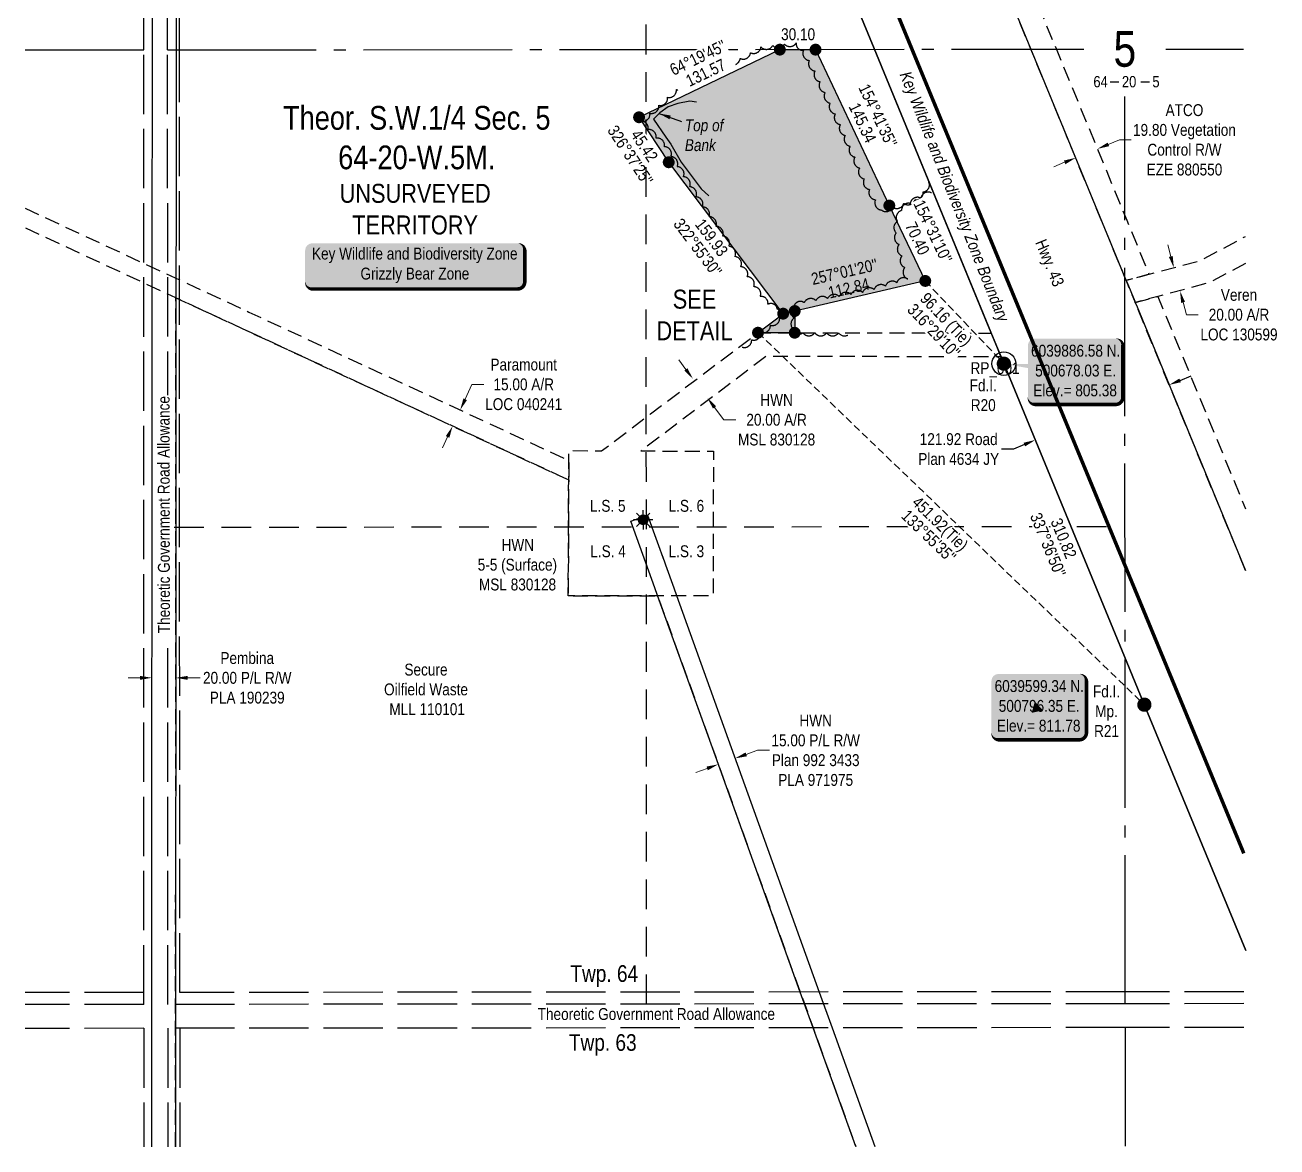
# Model space of a CAD drawing. Extents: x 499854 to 504284, y 6039227 to 6041357.
# Drawn here: x 499854 to 500908, y 6039227 to 6040172 of the extents above; entities that cross this region are included whole.
import ezdxf
from ezdxf.enums import TextEntityAlignment as Align

# ---------------------------------------------------------------- set-up
doc = ezdxf.new("R2010")
doc.units = 0
doc.header["$LTSCALE"] = 5
for name, pattern in [('0', [1, 1, 0]), ('DASHDOT2', [12.7, 6.35, -3.175, 0, -3.175]), ('foc-ACCESSROAD', [3.75, 2.5, -1.25]), ('foc-FLOWLINE', [3.75, 2.5, -1.25]), ('foc-LSD', [8, 5, -3]), ('foc-QUARTERLINE', [33, 25, -3, 2, -3]), ('foc-TIELINE', [1.875, 1.25, -0.625]), ('foc-UNSURVEYED', [12.5, 10, -2.5])]:
    doc.linetypes.add(name, pattern=pattern)
for name, color, linetype in [('10', 1, 'Continuous'), ('35', 37, 'Continuous'), ('9', 3, 'Continuous'), ('AS-TELUS', 224, 'foc-TEL'), ('AS-WILDLIFE', 131, 'DASHDOT2'), ('AS-WILDLIFE-BLOCK', 131, 'Continuous'), ('C-SYMBOL', 7, 'Continuous'), ('D-TXT', 6, 'Continuous'), ('DETAIL-T', 7, 'Continuous'), ('F-AR', 190, 'foc-ACCESSROAD'), ('F-EZE', 190, 'foc-FLOWLINE'), ('F-RW', 190, 'Continuous'), ('F-WS', 190, 'foc-ACCESSROAD'), ('F-WS-S', 190, 'Continuous'), ('L-BD', 7, 'Continuous'), ('L-BD1', 253, 'Continuous'), ('L-MON', 1, 'Continuous'), ('L-MON-T', 1, 'Continuous'), ('L-ROAD-T', 7, 'Continuous'), ('L-SECLBL', 7, 'Continuous'), ('L-SECQ', 8, 'foc-QUARTERLINE'), ('L-SECTION-LSD', 7, 'foc-LSD'), ('L-TIE', 7, 'foc-TIELINE'), ('L-TITLEDB', 4, 'Continuous'), ('L-TITLEDB-T', 4, 'Continuous'), ('L-UNS-T', 3, 'Continuous'), ('L-USEC', 7, 'foc-UNSURVEYED'), ('P-PROPOSED', 10, 'Continuous'), ('P-PROPOSED-H', 21, 'Continuous'), ('T-BUSH', 110, '0'), ('T-SLOPE', 48, 'Continuous')]:
    doc.layers.add(name, color=color, linetype=linetype)
for name, color, linetype, lineweight in [('F-AR-T', 190, 'Continuous', 9), ('F-EZE-T', 190, 'Continuous', 9), ('F-RW-T', 190, 'Continuous', 9), ('F-VCE-T', 190, 'Continuous', 9), ('F-WS-T', 190, 'Continuous', 9), ('T-TEXT', 48, 'Continuous', 18)]:
    doc.layers.add(name, color=color, linetype=linetype, lineweight=lineweight)
doc.styles.add('100L', font='ARIALN.TTF', dxfattribs={"height": 11})
doc.styles.add('175L', font='ARIALN.TTF', dxfattribs={"height": 20})
doc.styles.add('240', font='ARIALN.TTF', dxfattribs={"height": 30})
doc.styles.add('80', font='ARIALN.TTF', dxfattribs={"height": 10})
doc.styles.add('80CG', font='ARIALN.TTF', dxfattribs={"height": 10})
doc.styles.add('80L', font='ARIALN.TTF', dxfattribs={"height": 10})
doc.styles.add('foc-LtypeFont', font='ARIALN.TTF', dxfattribs={"height": 7.35})
doc.styles.add('SIMPLEX', font='ARIALN.TTF')
doc.linetypes.add('foc-TEL', pattern='A,2,-1,["T",foc-LtypeFont,S=0.2,R=0,X=-0.425,Y=-0.75],-1.24,8', length=12.24)
doc.dimstyles.new('Compass 5 000', dxfattribs={"dimscale": 5, "dimtxt": 9, "dimasz": 2, "dimexe": 0.2, "dimexo": 0.0625, "dimgap": 0.5, "dimtad": 0, "dimtih": 1, "dimtoh": 1, "dimzin": 0, "dimdsep": 46, "dimtxsty": '80CG', "dimcen": 0.1, "dimse1": 1, "dimse2": 1, "dimclrd": 256, "dimclrt": 256, "dimaunit": 1, "dimadec": 4, "dimazin": 0, "dimtfac": 0.06, "dimtofl": 0, "dimtmove": 0, "dimatfit": 1, "dimfxl": 0.2, "dimtolj": 1, "dimtzin": 0, "dimlwd": -1, "dimarcsym": 0})

# ---------------------------------------------------------------- blocks, each defined once
blk = doc.blocks.new('L-SECLBL')
at = {"layer": '9', "color": 7}
for p, q in [((-5.1, -27.8), (-12.3, -27.8)), ((20.7, -27.8), (13.5, -27.8))]:
    blk.add_line(p, q, dxfattribs=at)
at = {"layer": '10', "color": 2, "style": 'SIMPLEX'}
blk.add_attdef('SEC', text='', height=30, dxfattribs=at).set_placement((0, 0), align=Align.MIDDLE)
at = {"layer": '10', "color": 5, "style": '80L'}
blk.add_attdef('TWP', text='', height=9.5, dxfattribs=at).set_placement((-14.4, -27.4), align=Align.MIDDLE_RIGHT)
blk.add_attdef('RGE', text='', height=9.5, dxfattribs=at).set_placement((3.6, -27.4), align=Align.MIDDLE_CENTER)
blk.add_attdef('MER', text='', height=9.5, dxfattribs=at).set_placement((23.2, -27.4), align=Align.MIDDLE_LEFT)
blk = doc.blocks.new('GAS')
h = blk.add_hatch(color=255)
h.dxf.hatch_style = 1
edge = h.paths.add_edge_path()
edge.add_arc((0, 0), 0.9, 0, 360)
for p, q in [((-0.81, 0), (-1.62, 0)), ((-0.57, 0.57), (-1.14, 1.14)), ((0, 0.81), (0, 1.62)), ((0.57, 0.57), (1.14, 1.14)), ((1.62, 0), (0.81, 0)), ((-0.57, -0.57), (-1.14, -1.14)), ((0, -0.81), (0, -1.62)), ((1.14, -1.14), (0.57, -0.57))]:
    blk.add_line(p, q)
blk.add_circle((0, 0), 0.8)
blk = doc.blocks.new('*U371')
h = blk.add_hatch(color=255)
edge = h.paths.add_edge_path()
edge.add_line((-86.5, -20), (86.5, -20))
edge.add_arc((86.5, -14), 6, 270, 360)
edge.add_line((92.5, -14), (92.5, 12.5))
edge.add_arc((86.5, 12.5), 6, 0, 90)
edge.add_line((86.5, 18.5), (-86.5, 18.5))
edge.add_arc((-86.5, 12.5), 6, 90, 180)
edge.add_line((-92.5, 12.5), (-92.5, -14))
edge.add_arc((-86.5, -14), 6, 180, 270)
at = {"color": 131, "flags": 128}
blk.add_lwpolyline([(-86.5, -20, 3, 3, 0), (86.5, -20, 3, 3, 0.414214), (92.5, -14, 3, 3, 0), (92.5, 12.5, 3, 0, 0.414214), (86.5, 18.5, 0, 0, 0), (-86.5, 18.5, 0, 0, 0.414214), (-92.5, 12.5, 0, 0, 0), (-92.5, -14, 0, 3, 0.414214)], format="xyseb", close=True, dxfattribs=at)
at = {"color": 131, "style": '80'}
blk.add_attdef('ENTER_TEXT_001', (-36, -5), '', height=10, dxfattribs=at)
blk = doc.blocks.new('*D387')
at = {"layer": 'F-EZE-T', "transparency": 16777216}
for p, q in [((499950.8, 6039622), (499940.8, 6039622)), ((499990.8, 6039621.9), (500001.5, 6039621.9))]:
    blk.add_line(p, q, dxfattribs=at)
for points in [[(499950.8, 6039623.6), (499950.8, 6039620.3), (499960.8, 6039622)], [(499990.8, 6039623.6), (499990.8, 6039620.3), (499980.8, 6039621.9)]]:
    blk.add_solid(points, dxfattribs=at)
at = {"layer": 'F-EZE-T', "transparency": 16777216, "insert": (500041, 6039621.9), "char_height": 10, "attachment_point": 5, "style": '80CG'}
blk.add_mtext('\\A1;Pembina\\P20.00 P/L R/W\\PPLA 190239', dxfattribs=at)
blk = doc.blocks.new('*D389')
at = {"layer": 'F-VCE-T', "transparency": 16777216}
for p, q in [((500766, 6040071.3), (500775.3, 6040075.1)), ((500775.3, 6040075.1), (500785.3, 6040075.1)), ((500729.2, 6040056.2), (500720, 6040052.3))]:
    blk.add_line(p, q, dxfattribs=at)
for points in [[(500765.4, 6040072.8), (500766.7, 6040069.8), (500756.8, 6040067.5)], [(500728.6, 6040057.7), (500729.9, 6040054.6), (500738.5, 6040060)]]:
    blk.add_solid(points, dxfattribs=at)
at = {"layer": 'F-VCE-T', "transparency": 16777216, "insert": (500830.1, 6040075.1), "char_height": 10, "attachment_point": 5, "style": '80CG'}
blk.add_mtext('\\A1;ATCO\\P19.80 Vegetation \\PControl R/W\\PEZE 880550', dxfattribs=at)
blk = doc.blocks.new('*D374')
at = {"layer": 'L-TITLEDB-T', "transparency": 16777216}
for p, q in [((500826.4, 6039872.5), (500835.7, 6039876.3)), ((500695.3, 6039818.5), (500686.1, 6039814.6)), ((500686.1, 6039814.6), (500676.1, 6039814.6))]:
    blk.add_line(p, q, dxfattribs=at)
for points in [[(500825.8, 6039874.1), (500827.1, 6039871), (500817.2, 6039868.7)], [(500694.7, 6039820), (500695.9, 6039816.9), (500704.5, 6039822.3)]]:
    blk.add_solid(points, dxfattribs=at)
at = {"layer": 'L-TITLEDB-T', "transparency": 16777216, "insert": (500640, 6039814.6), "char_height": 10, "attachment_point": 5, "style": '80CG'}
blk.add_mtext('\\A1;121.92 Road\\PPlan 4634 JY', dxfattribs=at)
blk = doc.blocks.new('*D373')
at = {"layer": 'F-AR-T', "transparency": 16777216}
for p, q in [((500410.3, 6039881.7), (500404.3, 6039889.7)), ((500434.4, 6039849.8), (500442.4, 6039839.3)), ((500442.4, 6039839.3), (500452.4, 6039839.3))]:
    blk.add_line(p, q, dxfattribs=at)
for points in [[(500411.6, 6039882.7), (500409, 6039880.7), (500416.4, 6039873.7)], [(500435.8, 6039850.8), (500433.1, 6039848.8), (500428.4, 6039857.8)]]:
    blk.add_solid(points, dxfattribs=at)
at = {"layer": 'F-AR-T', "transparency": 16777216, "insert": (500486.7, 6039839.3), "char_height": 10, "attachment_point": 5, "style": '80CG'}
blk.add_mtext('\\A1;HWN\\P20.00 A/R\\PMSL 830128', dxfattribs=at)
blk = doc.blocks.new('*D383')
at = {"layer": 'F-RW-T', "transparency": 16777216}
for p, q in [((500224.5, 6039856.6), (500230.2, 6039869.1)), ((500230.2, 6039869.1), (500240.2, 6039869.1)), ((500209.7, 6039824.9), (500205.5, 6039815.8))]:
    blk.add_line(p, q, dxfattribs=at)
for points in [[(500223, 6039857.3), (500226, 6039855.9), (500220.3, 6039847.6)], [(500208.2, 6039825.6), (500211.2, 6039824.2), (500213.9, 6039834)]]:
    blk.add_solid(points, dxfattribs=at)
at = {"layer": 'F-RW-T', "transparency": 16777216, "insert": (500273.8, 6039869.1), "char_height": 10, "attachment_point": 5, "style": '80CG'}
blk.add_mtext('\\A1;Paramount\\P15.00 A/R\\PLOC 040241', dxfattribs=at)
blk = doc.blocks.new('*D384')
at = {"layer": 'F-RW-T', "transparency": 16777216}
for p, q in [((500461.2, 6039557.5), (500470.6, 6039560.9)), ((500470.6, 6039560.9), (500480.6, 6039560.9)), ((500428.2, 6039545.7), (500418.8, 6039542.3))]:
    blk.add_line(p, q, dxfattribs=at)
for points in [[(500460.6, 6039559.1), (500461.7, 6039555.9), (500451.7, 6039554.1)], [(500427.7, 6039547.2), (500428.8, 6039544.1), (500437.6, 6039549.1)]]:
    blk.add_solid(points, dxfattribs=at)
at = {"layer": 'F-RW-T', "transparency": 16777216, "insert": (500519.6, 6039560.9), "char_height": 10, "attachment_point": 5, "style": '80CG'}
blk.add_mtext('\\A1;HWN\\P15.00 P/L R/W^JPlan 992 3433\\PPLA 971975', dxfattribs=at)
blk = doc.blocks.new('*D391')
at = {"layer": 'F-AR-T', "transparency": 16777216}
for p, q in [((500818.6, 6039976.9), (500816, 6039986.6)), ((500828.9, 6039938.3), (500831.7, 6039927.8)), ((500831.7, 6039927.8), (500841.7, 6039927.8))]:
    blk.add_line(p, q, dxfattribs=at)
for points in [[(500820.2, 6039977.3), (500817, 6039976.5), (500821.2, 6039967.2)], [(500830.5, 6039938.7), (500827.3, 6039937.8), (500826.4, 6039947.9)]]:
    blk.add_solid(points, dxfattribs=at)
at = {"layer": 'F-AR-T', "transparency": 16777216, "insert": (500876, 6039927.8), "char_height": 10, "attachment_point": 5, "style": '80CG'}
blk.add_mtext('\\A1;Veren\\P20.00 A/R\\PLOC 130599', dxfattribs=at)
blk = doc.blocks.new('fdia')
at = {"color": 255, "const_width": 1}
blk.add_lwpolyline([(-0.5, 0, 1), (0.5, 0, 1)], format="xyb", close=True, dxfattribs=at)
blk = doc.blocks.new('Fdiaa')
blk.add_blockref('fdia', (0, 0))
blk = doc.blocks.new('fdib')
at = {"color": 1, "const_width": 1.6}
blk.add_lwpolyline([(-0.4, 0, 1), (0.4, 0, 1)], format="xyb", close=True, dxfattribs=at)
at = {"color": 1}
blk.add_circle((0, 0), 0.8, dxfattribs=at)
blk = doc.blocks.new('Fdibb')
blk.add_blockref('fdib', (0, 0))
blk = doc.blocks.new('fdicc')
for name in ['Fdibb', 'Fdiaa']:
    blk.add_blockref(name, (0, 0))
blk = doc.blocks.new('FDI')
blk.add_blockref('fdicc', (0, 0))
blk = doc.blocks.new('PLIA')
at = {"color": 255, "const_width": 1}
blk.add_lwpolyline([(-0.5, 0, 1), (0.5, 0, 1)], format="xyb", close=True, dxfattribs=at)
blk = doc.blocks.new('PLIAA')
blk.add_blockref('PLIA', (0, 0))
blk = doc.blocks.new('PLIB')
at = {"color": 1}
blk.add_circle((0, 0), 0.8, dxfattribs=at)
blk = doc.blocks.new('PLIBB')
blk.add_blockref('PLIB', (0, 0))
blk = doc.blocks.new('PLICC')
for name in ['PLIAA', 'PLIBB']:
    blk.add_blockref(name, (0, 0))
blk = doc.blocks.new('PLI')
blk.add_blockref('PLICC', (0, 0))
blk = doc.blocks.new('*U468')
h = blk.add_hatch(color=254)
edge = h.paths.add_edge_path()
edge.add_line((-34, -28.5), (34, -28.5))
edge.add_arc((34, -22.5), 6, 270, 360)
edge.add_line((40, -22.5), (40, 21))
edge.add_arc((34, 21), 6, 0, 90)
edge.add_line((34, 27), (-34, 27))
edge.add_arc((-34, 21), 6, 90, 180)
edge.add_line((-40, 21), (-40, -22.5))
edge.add_arc((-34, -22.5), 6, 180, 270)
at = {"color": 1, "flags": 128}
blk.add_lwpolyline([(-34, -28.5, 3, 3, 0), (34, -28.5, 3, 3, 0.414214), (40, -22.5, 3, 3, 0), (40, 21, 3, 0, 0.414214), (34, 27, 0, 0, 0), (-34, 27, 0, 0, 0.414214), (-40, 21, 0, 0, 0), (-40, -22.5, 0, 3, 0.414214)], format="xyseb", close=True, dxfattribs=at)
blk.add_lwpolyline([(-60.2, 5.8, 0, 10, 0), (0, 0, 5, 5, 0)], format="xyseb", dxfattribs=at)
at = {"color": 1, "style": '80'}
blk.add_attdef('ENTER_TEXT_001', (-36, -5), '', height=10, dxfattribs=at)
blk = doc.blocks.new('*U472')
h = blk.add_hatch(color=254)
edge = h.paths.add_edge_path()
edge.add_line((-34, -28.5), (34, -28.5))
edge.add_arc((34, -22.5), 6, 270, 360)
edge.add_line((40, -22.5), (40, 21))
edge.add_arc((34, 21), 6, 0, 90)
edge.add_line((34, 27), (-34, 27))
edge.add_arc((-34, 21), 6, 90, 180)
edge.add_line((-40, 21), (-40, -22.5))
edge.add_arc((-34, -22.5), 6, 180, 270)
at = {"color": 1, "flags": 128}
blk.add_lwpolyline([(-34, -28.5, 3, 3, 0), (34, -28.5, 3, 3, 0.414214), (40, -22.5, 3, 3, 0), (40, 21, 3, 0, 0.414214), (34, 27, 0, 0, 0), (-34, 27, 0, 0, 0.414214), (-40, 21, 0, 0, 0), (-40, -22.5, 0, 3, 0.414214)], format="xyseb", close=True, dxfattribs=at)
blk.add_lwpolyline([(-6, -5.8, 0, 10, 0), (0, 0, 5, 5, 0)], format="xyseb", dxfattribs=at)
at = {"color": 1, "style": '80'}
blk.add_attdef('ENTER_TEXT_001', (-36, -5), '', height=10, dxfattribs=at)

msp = doc.modelspace()

# ---------------------------------------------------------------- hatches: boundary and pattern name
at = {"layer": 'P-PROPOSED-H'}
h = msp.add_hatch(color=256, dxfattribs=at)
h.dxf.hatch_style = 1
h.paths.add_polyline_path([(500501.936, 6039912.636), (500471.033, 6039912.684), (500492.224, 6039928.713), (500395.862, 6040056.244), (500370.888, 6040094.154), (500489.413, 6040151.122), (500519.493, 6040151.121), (500581.588, 6040019.802), (500611.86, 6039956.281), (500501.959, 6039930.954)])

# ---------------------------------------------------------------- linework, layer by layer
at = {"layer": '35', "color": 3}
msp.add_circle((500678.034, 6039886.582), 9.995, dxfattribs=at)
at = {"layer": 'F-AR', "flags": 128}
for points in [[(499853.956, 6040017.483), (499953.91, 6039971.118), (499984.071, 6039957.127), (499997.263, 6039951.007), (500042.288, 6039930.12), (500311.688, 6039805.151), (500311.65, 6039788.63), (499984.073, 6039940.588), (499981.008, 6039942.01), (499953.912, 6039954.579), (499853.958, 6040000.946)], [(500881.435, 6039971.101), (500850.895, 6039954.731), (500807.731, 6039943.182), (500788.623, 6039938.071), (500788.191, 6039939.135), (500781.495, 6039955.55), (500781.006, 6039956.735), (500781.494, 6039956.865), (500800.292, 6039961.895), (500843.521, 6039973.462), (500881.425, 6039993.795)]]:
    msp.add_lwpolyline(points, dxfattribs=at)
at = {"layer": 'F-EZE', "flags": 128}
for points in [[(500350.728, 6041055.82), (500388.886, 6040963.179), (500391.916, 6040955.893), (500599.867, 6040448.484), (500718.843, 6040159.653), (500721.943, 6040152.125), (500781.472, 6040007.591), (500800.292, 6039961.895), (500781.494, 6039956.865), (500781.006, 6039956.735), (500780.554, 6039957.832), (500700.534, 6040152.104), (500581.549, 6040440.957), (500373.583, 6040948.246), (500370.559, 6040955.873), (500329.372, 6041055.801)], [(500881.551, 6039712.5), (500790.156, 6039934.347), (500788.623, 6039938.071), (500807.731, 6039943.182), (500881.528, 6039764.358)]]:
    msp.add_lwpolyline(points, dxfattribs=at)
at = {"layer": 'F-RW', "flags": 128}
for points in [[(499960.63, 6039226.79), (499960.682, 6039326.738), (499961.007, 6039951.288), (499961.015, 6039967.822), (499961.111, 6040150.92), (499961.529, 6040954.999), (499961.554, 6041003.435), (499953.813, 6041009.802), (499898.978, 6041054.9)], [(499930.441, 6041054.924), (499953.822, 6041035.695), (499981.568, 6041012.876), (499981.537, 6040955.014), (499981.117, 6040150.935), (499981.042, 6040006.9), (499981.02, 6039964.056), (499981.017, 6039958.543), (499981.008, 6039942.01), (499980.89, 6039717.226), (499980.685, 6039326.752), (499980.632, 6039226.805)]]:
    msp.add_lwpolyline(points, dxfattribs=at)
at = {"layer": 'L-SECQ'}
for p, q in [((499853.923, 6040150.819), (499953.889, 6040150.895)), ((499973.995, 6040150.91), (500745.285, 6040151.498)), ((500814.53, 6040151.551), (500879.859, 6040151.601)), ((500780.148, 6039347.458), (500779.923, 6040111.545)), ((500780.154, 6039327.352), (500780.177, 6039227.404))]:
    msp.add_line(p, q, dxfattribs=at)
at = {"layer": 'L-SECTION-LSD', "flags": 128}
msp.add_lwpolyline([(500377.113, 6039347.156), (500376.782, 6040955.311)], dxfattribs=at)
at = {"layer": 'L-TIE', "flags": 128}
for points in [[(500611.86, 6039956.281), (500678.034, 6039886.582)], [(500471.033, 6039912.684), (500796.351, 6039599.335)]]:
    msp.add_lwpolyline(points, dxfattribs=at)
at = {"layer": 'L-TITLEDB'}
msp.add_lwpolyline([(500881.695, 6039392.31), (500795.74, 6039600.818), (500781.638, 6039635.255), (500677.411, 6039888.093), (500675.323, 6039893.166), (500672.607, 6039899.766), (500667.066, 6039913.229), (500664.368, 6039919.784), (500568.802, 6040151.977), (500468.493, 6040395.401), (500260.978, 6040902.242), (500238.992, 6040955.757), (500197.774, 6041055.682)], dxfattribs=at)
at = {"layer": 'L-USEC'}
for p, q in [((499953.889, 6040150.914), (499953.793, 6040954.994)), ((499973.995, 6040150.917), (499973.9, 6040954.996)), ((499984.053, 6040150.918), (499983.958, 6040954.997)), ((499953.982, 6039346.839), (499953.889, 6040150.914)), ((499974.089, 6039346.852), (499973.995, 6040150.917)), ((499984.145, 6039356.916), (499984.053, 6040150.918)), ((499953.966, 6039356.897), (499854, 6039356.835)), ((499953.983, 6039356.897), (499953.962, 6039356.897)), ((499974.089, 6039356.912), (499974.087, 6039356.912)), ((500780.132, 6039357.516), (499984.145, 6039356.92)), ((500880.093, 6039357.591), (500780.132, 6039357.516)), ((499953.972, 6039346.839), (499854.001, 6039346.777)), ((499953.983, 6039346.839), (499953.969, 6039346.839)), ((500780.139, 6039347.458), (499974.089, 6039346.854)), ((499984.146, 6039346.858), (499984.146, 6039346.862)), ((500880.096, 6039347.533), (500780.139, 6039347.458)), ((499953.985, 6039326.733), (499854.003, 6039326.671)), ((499953.985, 6039326.733), (499953.99, 6039226.785)), ((500780.154, 6039327.352), (499974.091, 6039326.748)), ((499974.091, 6039326.735), (499974.091, 6039326.748)), ((499974.091, 6039326.734), (499974.096, 6039226.8)), ((499984.149, 6039326.736), (499984.149, 6039326.755)), ((499984.149, 6039326.735), (499984.154, 6039226.808)), ((500880.102, 6039327.427), (500780.154, 6039327.352))]:
    msp.add_line(p, q, dxfattribs=at)
at = {"layer": 'P-PROPOSED', "flags": 128}
msp.add_lwpolyline([(500501.936, 6039912.636), (500471.033, 6039912.684), (500492.224, 6039928.713), (500395.862, 6040056.244), (500370.888, 6040094.154), (500489.413, 6040151.122), (500519.493, 6040151.121), (500581.588, 6040019.802), (500611.86, 6039956.281), (500501.959, 6039930.954)], close=True, dxfattribs=at)
at = {"layer": 'T-BUSH', "flags": 128}
for points in [[(500457.841, 6039900.498, 0.52056705), (500465.709, 6039906.662, 0.52056705), (500473.577, 6039912.825, 0.52056705), (500481.445, 6039918.989, 0.52056705), (500489.313, 6039925.153, 0.52056705), (500487.256, 6039932.608, 0.52056705), (500479.376, 6039936.648, 0.52056705), (500472.934, 6039943.116, 0.52056705), (500467.47, 6039951.485, 0.52056705), (500462.006, 6039959.854, 0.52056705), (500456.541, 6039968.222, 0.52056705), (500451.514, 6039976.861, 0.52056705), (500446.493, 6039985.502, 0.52056705), (500441.39, 6039994.092, 0.52056705), (500435.663, 6040002.283, 0.52056705), (500429.936, 6040010.474, 0.52056705), (500424.209, 6040018.666, 0.52056705), (500418.826, 6040027.084, 0.52056705), (500413.558, 6040035.578, 0.52056705), (500408.29, 6040044.071, 0.52056705), (500403.022, 6040052.565, 0.52056705), (500397.755, 6040061.059, 0.52056705), (500392.235, 6040069.356, 0.52056705), (500385.274, 6040076.529, 0.52056705), (500378.313, 6040083.701, 0.52056705), (500372.657, 6040090.83, 0.52056705), (500380.069, 6040097.535, 0.52056705), (500387.481, 6040104.239, 0.52056705), (500394.894, 6040110.944, 0.52056705), (500402.306, 6040117.649, 0.52056705), (500411.038, 6040122.218, 0.52056705), (500420.35, 6040125.847, 0.52056705), (500429.663, 6040129.477, 0.52056705), (500438.514, 6040134.092, 0.52056705), (500447.273, 6040138.908, 0.52056705), (500456.031, 6040143.723, 0.52056705), (500464.789, 6040148.539, 0.52056705), (500473.547, 6040153.354, 0.52056705), (500483.463, 6040154.576, 0.52056705), (500493.385, 6040155.778, 0.52056705), (500503.308, 6040156.979, 0.52056705), (500509.39, 6040150.663, 0.52056705), (500514.233, 6040141.92, 0.52056705), (500518.989, 6040133.132, 0.52056705), (500523.26, 6040124.096, 0.52056705), (500527.532, 6040115.06, 0.52056705), (500531.803, 6040106.024, 0.52056705), (500536.074, 6040096.988, 0.52056705), (500540.346, 6040087.952, 0.52056705), (500544.484, 6040078.854, 0.52056705), (500548.563, 6040069.73, 0.52056705), (500552.641, 6040060.605, 0.52056705), (500556.569, 6040051.415, 0.52056705), (500560.443, 6040042.201, 0.52056705), (500564.957, 6040033.306, 0.52056705), (500569.974, 6040024.662, 0.52056705), (500574.991, 6040016.018, 0.52056705), (500584.246, 6040018.514, 0.52056705), (500593.74, 6040021.638, 0.52056705), (500603.234, 6040024.763, 0.52056705), (500609.99, 6040031.267, 0.52056705), (500614.867, 6040039.644, 0.52056705)], [(500617.163, 6040030.388, 0.52056705), (500608.194, 6040025.979, 0.52056705), (500599.224, 6040021.57, 0.52056705), (500591.977, 6040015.601, 0.52056705), (500588.476, 6040006.239, 0.52056705), (500587.436, 6039996.736, 0.52056705), (500589.842, 6039987.035, 0.52056705), (500592.248, 6039977.334, 0.52056705), (500594.654, 6039967.633, 0.52056705), (500597.059, 6039957.932, 0.52056705), (500587.949, 6039954.783, 0.52056705), (500578.381, 6039951.894, 0.52056705), (500568.813, 6039949.004, 0.52056705), (500559.127, 6039946.611, 0.52056705), (500549.282, 6039944.886, 0.52056705), (500539.437, 6039943.16, 0.52056705), (500529.593, 6039941.435, 0.52056705), (500519.748, 6039939.71, 0.52056705), (500509.903, 6039937.985, 0.52056705), (500501.403, 6039935.13, 0.52056705), (500501.403, 6039925.135, 0.52056705), (500501.403, 6039915.141, 0.52056705), (500508.894, 6039912.625, 0.52056705), (500518.889, 6039912.61, 0.52056705), (500528.883, 6039912.595, 0.52056705), (500538.878, 6039912.579, 0.37102229), (500546.587, 6039910.603, 0.37102229)]]:
    msp.add_lwpolyline(points, format="xyb", dxfattribs=at)
at = {"layer": 'T-SLOPE', "flags": 128}
msp.add_lwpolyline([(500419.398, 6040106.852), (500413.633, 6040107.839), (500403.418, 6040105.733), (500395.355, 6040102.997), (500388.285, 6040098.027), (500383.003, 6040092.476), (500393.413, 6040077.423), (500397.574, 6040071.462), (500406.337, 6040056.401), (500423.29, 6040033.851), (500429.61, 6040028.01)], dxfattribs=at)

# ---------------------------------------------------------------- block references
at = {"layer": 'AS-WILDLIFE-BLOCK'}
ref = msp.add_blockref('*U371', (500182.223, 6039969.525), dxfattribs=dict(at, xscale=0.99947618, yscale=0.99947618, zscale=0.99947618))
ref.add_attrib('ENTER_TEXT_001', 'Key Wildlife and Biodiversity Zone', (500095.495, 6039974.329), dxfattribs={"layer": '0', "color": 131, "height": 9.99476, "style": '80'})
ref.add_attrib('ENTER_TEXT_002', 'Grizzly Bear Zone', (500136.337, 6039957.494), dxfattribs={"layer": '0', "color": 131, "height": 9.99476, "style": '80'})
at = {"layer": 'DETAIL-T'}
ref = msp.add_blockref('*U468', (500738.226, 6039880.736), dxfattribs=at)
ref.add_attrib('ENTER_TEXT_001', '6039886.58 N.', (500700.93, 6039892.508), dxfattribs={"layer": '0', "color": 1, "height": 10, "style": '80'})
ref.add_attrib('ENTER_TEXT_002', '500678.03 E.', (500704.406, 6039875.801), dxfattribs={"layer": '0', "color": 1, "height": 10, "style": '80'})
ref.add_attrib('ENTER_TEXT_003', 'Elev.= 805.38', (500702.837, 6039859.093), dxfattribs={"layer": '0', "color": 1, "height": 10, "style": '80'})
ref = msp.add_blockref('*U472', (500707.558, 6039598.265), dxfattribs=at)
ref.add_attrib('ENTER_TEXT_001', '6039599.34 N.', (500670.263, 6039610.038), dxfattribs={"layer": '0', "color": 1, "height": 10, "style": '80'})
ref.add_attrib('ENTER_TEXT_002', '500796.35 E.', (500673.738, 6039593.33), dxfattribs={"layer": '0', "color": 1, "height": 10, "style": '80'})
ref.add_attrib('ENTER_TEXT_003', 'Elev.= 811.78', (500672.169, 6039576.623), dxfattribs={"layer": '0', "color": 1, "height": 10, "style": '80'})
at = {"layer": 'L-MON', "color": 3}
for name, p, xscale, yscale, zscale in [('PLI', (500581.588, 6040019.802), 4.997380899999998, 4.997380899999998, 4.997380899999998), ('PLI', (500492.224, 6039928.713), 4.997380899999998, 4.997380899999998, 4.997380899999998), ('PLI', (500501.959, 6039930.954), 4.997380899999998, 4.997380899999998, 4.997380899999998), ('PLI', (500471.033, 6039912.684), 4.997380899999998, 4.997380899999998, 4.997380899999998), ('PLI', (500501.936, 6039912.636), 4.997380899999998, 4.997380899999998, 4.997380899999998), ('FDI', (500678.034, 6039886.582), 4.999999999999994, 4.999999999999994, 4.999999999999994), ('FDI', (500796.351, 6039599.335), 4.999999999999994, 4.999999999999994, 4.999999999999994)]:
    msp.add_blockref(name, p, dxfattribs=dict(at, xscale=xscale, yscale=yscale, zscale=zscale))
at = {"layer": 'L-SECLBL', "xscale": 0.999477999999994, "yscale": 0.999477999999994, "zscale": 0.999477999999994}
msp.add_blockref('L-SECLBL', (500779.911, 6040151.524), dxfattribs=at).add_auto_attribs({'SEC': '5', 'TWP': '64', 'RGE': '20', 'MER': '5'})

# ---------------------------------------------------------------- texts
at = {"layer": '35', "color": 3, "style": '80'}
msp.add_attdef('RP_001', (500649.948, 6039877.863), 'RP', height=9.9948, dxfattribs=at)
at = {"layer": 'AS-WILDLIFE', "insert": (500635.142, 6040026.872), "char_height": 9.99476, "attachment_point": 5, "rotation": 291.729793, "style": '240'}
msp.add_mtext_dynamic_manual_height_columns('{\\fArial Narrow|b0|i1|c0|p34;Key Wildlife and Biodiversity Zone Boundary}', width=225.98145, gutter_width=44.953, heights=[0], dxfattribs=at)
at = {"layer": 'C-SYMBOL', "color": 3, "insert": (500183.724, 6040103.676), "char_height": 19.98956, "width": 224.55748, "attachment_point": 2, "style": '175L'}
msp.add_mtext('Theor. S.W.1/4 Sec. 5\\P64-20-W.5M.', dxfattribs=at)
at = {"layer": 'D-TXT', "color": 3, "char_height": 13.9927, "attachment_point": 1, "style": '80L'}
for s, insert in [('Twp. 64', (500313.088, 6039379.869)), ('Twp. 63', (500311.834, 6039321.794))]:
    msp.add_mtext_dynamic_manual_height_columns(s, width=101.34216, gutter_width=47.475, heights=[0], dxfattribs=dict(at, insert=insert))
at = {"layer": 'DETAIL-T', "color": 3, "insert": (500417.565, 6039927.625), "char_height": 15.9916, "width": 63.60279, "attachment_point": 5, "style": '80CG'}
msp.add_mtext('SEE\\PDETAIL', dxfattribs=at)
at = {"layer": 'F-WS-T', "char_height": 10, "attachment_point": 1, "style": '80L'}
for s, insert, width in [('\\pi20.3706;HWN\\P\\pi0.27851;5-5 (Surface)\\P\\pi1.32899;MSL 830128', (500234.753, 6039738.933), 66.2528), ('\\pi23.8631;Secure\\P\\pi6.70416;Oilfield Waste\\P\\pi11.14141;MLL 110101', (500149.478, 6039633.895), 83.00587)]:
    msp.add_mtext(s, dxfattribs=dict(at, insert=insert, width=width))
at = {"layer": 'L-BD1', "linetype": 'Continuous', "style": '80L'}
for s, height, rotation, p in [("154°41'35''", 9.99476, 295.3074, (500572, 6040095.609)), ('145.34', 9.9948, 295.3074, (500559.124, 6040089.52)), ("326°37'25''", 9.99476, 303.3757, (500363.552, 6040062.14)), ("322°55'30''", 9.99476, 307.0746, (500420.346, 6039984.465)), ('70.40', 9.9948, 295.4809, (500605.295, 6039992.126))]:
    msp.add_text(s, height=height, rotation=rotation, dxfattribs=at).set_placement(p, align=Align.MIDDLE)
at = {"layer": 'L-BD1', "insert": (500514.796, 6039962.495), "char_height": 9.99476, "width": 56.27787, "attachment_point": 1, "rotation": 12.9774, "line_spacing_factor": 0.857456, "style": '80L'}
msp.add_mtext("\\pi0.21019;257°01'20''\\P\\pi11.52418;112.84 ", dxfattribs=at)
at = {"layer": 'L-MON-T', "linetype": 'Continuous', "char_height": 9.9948, "width": 22.03252, "attachment_point": 2, "style": '80L'}
for s, insert in [('Fd.I.\\PR20', (500660.683, 6039873.339)), ('Fd.I.\\PMp.\\PR21', (500764.483, 6039615.516))]:
    msp.add_mtext(s, dxfattribs=dict(at, insert=insert))
at = {"layer": 'L-ROAD-T', "style": '80L'}
msp.add_text('Theoretic Government Road Allowance', height=9.99478, rotation=0.036866, dxfattribs=at).set_placement((500385.438, 6039338.796), align=Align.MIDDLE_CENTER)
at = {"layer": 'L-TITLEDB-T', "insert": (500709.796, 6040001.53), "char_height": 10, "attachment_point": 1, "rotation": 292.371487, "style": '80L'}
msp.add_mtext_dynamic_manual_height_columns('\\pi9.7104;Hwy. 43', width=59.37304, gutter_width=49.974, heights=[0], dxfattribs=at)
at = {"layer": 'L-UNS-T', "color": 3, "insert": (500182.378, 6040016.639), "char_height": 15.99165, "attachment_point": 5, "style": '80L'}
msp.add_mtext_dynamic_manual_height_columns('UNSURVEYED TERRITORY', width=126.28143, gutter_width=47.45, heights=[0], dxfattribs=at)
at = {"layer": 'T-TEXT', "insert": (500409.444, 6040092.351), "char_height": 9.99476, "attachment_point": 1, "style": '80L'}
msp.add_mtext_dynamic_manual_height_columns('{\\fArial Narrow|b0|i1|c0|p34;Top of Bank}', width=34.05214, gutter_width=49.974, heights=[0], dxfattribs=at)

# ---------------------------------------------------------------- dimensions: what is measured, and where the dimension line sits
at = {"layer": 'F-AR-T', "color": 3}
dim = msp.add_linear_dim(base=(500826.355, 6039947.917), p1=(500824.447, 6039968.111), p2=(500829.614, 6039948.789), angle=284.971232, text='Veren\\P20.00 A/R\\PLOC 130599', dimstyle='Compass 5 000', dxfattribs=at)
dim.commit()
dim.dimension.update_dxf_attribs({"geometry": '*D391', "text_midpoint": (500876.044, 6039927.817), "dimtype": 161})
at = {"layer": 'F-AR-T'}
dim = msp.add_linear_dim(base=(500428.417, 6039857.775), p1=(500422.175, 6039878.134), p2=(500434.241, 6039862.179), angle=307.099593, text='HWN\\P20.00 A/R\\PMSL 830128', dimstyle='Compass 5 000', dxfattribs=at)
dim.commit()
dim.dimension.update_dxf_attribs({"geometry": '*D373', "text_midpoint": (500486.676, 6039839.314), "dimtype": 161})
at = {"layer": 'F-RW-T'}
dim = msp.add_linear_dim(base=(500220.258, 6039847.564), p1=(500110.89, 6039881.759), p2=(500117.203, 6039895.369), angle=65.11449, text='Paramount\\P15.00 A/R\\PLOC 040241', dimstyle='Compass 5 000', dxfattribs=at)
dim.commit()
dim.dimension.update_dxf_attribs({"geometry": '*D383', "text_midpoint": (500273.758, 6039869.093), "dimtype": 161})
dim = msp.add_aligned_dim(p1=(500435.133, 6039556.01), p2=(500449.241, 6039561.084), distance=-7.389, text='HWN\\P15.00 P/L R/W^JPlan 992 3433\\PPLA 971975', dimstyle='Compass 5 000', dxfattribs=at)
dim.commit()
dim.dimension.update_dxf_attribs({"geometry": '*D384', "text_midpoint": (500519.648, 6039560.899)})
at = {"layer": 'F-VCE-T', "color": 3}
dim = msp.add_aligned_dim(p1=(500743.308, 6040048.252), p2=(500761.618, 6040055.79), distance=12.663, text='ATCO\\P19.80 Vegetation \\PControl R/W\\PEZE 880550', dimstyle='Compass 5 000', dxfattribs=at)
dim.commit()
dim.dimension.update_dxf_attribs({"geometry": '*D389', "text_midpoint": (500830.094, 6040075.114)})

# ---------------------------------------------------------------- next in the draw order: texts
at = {"layer": 'L-SECTION-LSD', "insert": (500395.77, 6039733.584), "char_height": 9.9948, "attachment_point": 1, "style": '100L', "bg_fill": 3, "box_fill_scale": 1.5, "bg_fill_color": 256, "bg_fill_transparency": 0}
msp.add_mtext_dynamic_manual_height_columns('L.S. 3', width=30.36, gutter_width=54.971, heights=[0], dxfattribs=at)

# ---------------------------------------------------------------- next in the draw order: linework, layer by layer
at = {"layer": 'AS-TELUS', "flags": 128}
msp.add_lwpolyline([(500197.774, 6041055.682), (500238.992, 6040955.757), (500260.978, 6040902.242), (500468.493, 6040395.401), (500568.802, 6040151.977), (500667.066, 6039913.229), (500677.411, 6039888.093), (500781.638, 6039635.255), (500795.74, 6039600.818), (500881.695, 6039392.31)], dxfattribs=at)
at = {"layer": 'AS-WILDLIFE', "const_width": 2.998, "flags": 128}
msp.add_lwpolyline([(500880.059, 6039474.129), (500227.955, 6041055.147)], dxfattribs=at)
at = {"layer": 'F-RW', "flags": 128}
msp.add_lwpolyline([(500553.37, 6039227.234), (500517.435, 6039327.14), (500506.594, 6039357.291), (500435.133, 6039556.01), (500386.504, 6039691.231), (500384.131, 6039697.83), (500363.927, 6039754.011), (500378.034, 6039759.092), (500400.075, 6039697.799), (500402.447, 6039691.203), (500522.526, 6039357.303), (500533.368, 6039327.152), (500569.298, 6039227.246)], dxfattribs=at)
at = {"layer": 'F-WS', "flags": 128}
msp.add_lwpolyline([(499980.632, 6039226.805), (499980.685, 6039326.752), (499980.89, 6039717.226), (499981.008, 6039942.01), (499984.073, 6039940.588), (500311.65, 6039788.63), (500311.245, 6039691.151), (500372.257, 6039691.041), (500386.582, 6039691.014), (500435.133, 6039556.01), (500506.594, 6039357.291), (500517.44, 6039327.139), (500553.375, 6039227.234)], dxfattribs=at)
msp.add_lwpolyline([(500672.607, 6039899.766), (500675.672, 6039892.319), (500477.731, 6039892.668), (500372.477, 6039813.065), (500433.489, 6039812.954), (500433.268, 6039690.93), (500405.334, 6039690.981), (500389.391, 6039691.009), (500372.257, 6039691.041), (500311.245, 6039691.151), (500311.655, 6039789.743), (500311.69, 6039806.266), (500311.705, 6039813.354), (500339.394, 6039813.124), (500380.536, 6039844.239), (500471.033, 6039912.684), (500501.901, 6039912.636), (500667.414, 6039912.382), (500672.607, 6039899.766)], close=True, dxfattribs=at)
at = {"layer": 'L-TITLEDB'}
msp.add_lwpolyline([(500329.372, 6041055.801), (500370.559, 6040955.873), (500373.583, 6040948.246), (500581.549, 6040440.957), (500700.534, 6040152.104), (500780.554, 6039957.832), (500781.006, 6039956.735), (500781.495, 6039955.55), (500788.191, 6039939.135), (500788.623, 6039938.071), (500790.156, 6039934.347), (500881.551, 6039712.5)], dxfattribs=at)

# ---------------------------------------------------------------- next in the draw order: texts
at = {"layer": 'L-BD', "insert": (500633.111, 6039927.459), "char_height": 9.99476, "width": 54.77116, "attachment_point": 2, "rotation": 313.5139, "style": '80L', "bg_fill": 3, "box_fill_scale": 1.15, "bg_fill_color": 256, "bg_fill_true_color": 256, "bg_fill_transparency": 0}
msp.add_mtext('96.16 (Tie)', dxfattribs=at)
at = {"layer": 'L-BD1', "linetype": 'Continuous', "attachment_point": 2, "style": '80L', "bg_fill": 3, "box_fill_scale": 1.15, "bg_fill_color": 256, "bg_fill_true_color": 256, "bg_fill_transparency": 0}
for s, insert, char_height, width, rotation in [('30.10', (500504.808, 6040169.083), 9.9948, 28.79879, 359.9981), ('45.42', (500379.542, 6040072.96), 9.9948, 28.148, 303.3757), ("154°31'10''", (500622.865, 6040000.133), 9.99476, 56.27787, 295.4809), ('159.93', (500435.954, 6039995.831), 9.9948, 45.06481, 307.0746)]:
    msp.add_mtext(s, dxfattribs=dict(at, insert=insert, char_height=char_height, width=width, rotation=rotation))
at = {"layer": 'L-BD1', "linetype": 'Continuous', "insert": (500395.341, 6040137.861), "char_height": 9.99476, "width": 49.91013, "attachment_point": 1, "rotation": 25.6709, "line_spacing_factor": 0.855, "style": '80L', "bg_fill": 3, "box_fill_scale": 1.15, "bg_fill_color": 256, "bg_fill_true_color": 256, "bg_fill_transparency": 0}
msp.add_mtext("\\pi0.25451;64°19'45'' \\P\\pi8.33008;131.57", dxfattribs=at)
at = {"layer": 'L-ROAD-T', "insert": (499965.751, 6039759.41), "char_height": 9.99478, "width": 200.87237, "attachment_point": 2, "rotation": 90.088497, "style": '80L', "bg_fill": 3, "box_fill_scale": 1, "bg_fill_color": 256, "bg_fill_transparency": 0}
msp.add_mtext('Theoretic Government Road Allowance', dxfattribs=at)
at = {"layer": 'L-SECTION-LSD', "attachment_point": 1, "style": '100L', "bg_fill": 3, "box_fill_scale": 1.5, "bg_fill_color": 256, "bg_fill_transparency": 0}
for s, width, insert, char_height in [('\\pi1.75766;L.S. 5', 30.38522, (500327.846, 6039771.849), 9.99476), ('L.S. 6', 30.46716, (500395.77, 6039771.849), 9.9948), ('\\pi1.98497;L.S. 4', 30.5239, (500327.846, 6039733.584), 9.99476)]:
    msp.add_mtext_dynamic_manual_height_columns(s, width=width, gutter_width=54.971, heights=[0], dxfattribs=dict(at, insert=insert, char_height=char_height))

# ---------------------------------------------------------------- next in the draw order: linework, layer by layer
at = {"layer": 'L-SECTION-LSD', "flags": 128}
msp.add_lwpolyline([(499979.441, 6039748.889), (500780.03, 6039749.489)], dxfattribs=at)

# ---------------------------------------------------------------- next in the draw order: block references
at = {"layer": 'F-WS-S', "xscale": 4.997379999999987, "yscale": 4.997379999999987, "zscale": 4.997379999999987}
msp.add_blockref('GAS', (500374.302, 6039755.11), dxfattribs=at)
at = {"layer": 'L-MON', "color": 3, "xscale": 4.997380899999998, "yscale": 4.997380899999998, "zscale": 4.997380899999998}
for p in [(500489.413, 6040151.122), (500519.493, 6040151.121), (500370.888, 6040094.154), (500395.862, 6040056.244), (500611.86, 6039956.281)]:
    msp.add_blockref('PLI', p, dxfattribs=at)

# ---------------------------------------------------------------- next in the draw order: texts
at = {"layer": 'L-BD', "insert": (500622.776, 6039917.66), "char_height": 9.99476, "width": 56.27787, "attachment_point": 2, "rotation": 313.5139, "style": '80L', "bg_fill": 3, "box_fill_scale": 1.15, "bg_fill_color": 256, "bg_fill_true_color": 256, "bg_fill_transparency": 0}
msp.add_mtext("316°29'10''", dxfattribs=at)

# ---------------------------------------------------------------- next in the draw order: dimensions: what is measured, and where the dimension line sits
at = {"layer": 'F-EZE-T'}
dim = msp.add_linear_dim(base=(499980.84, 6039621.941), p1=(499960.846, 6039641.935), p2=(499980.851, 6039641.924), angle=359.969858, text='Pembina\\P20.00 P/L R/W\\PPLA 190239', dimstyle='Compass 5 000', dxfattribs=at)
dim.commit()
dim.dimension.update_dxf_attribs({"geometry": '*D387', "text_midpoint": (500041.034, 6039621.93), "dimtype": 161})

# ---------------------------------------------------------------- next in the draw order: leaders
at = {"layer": 'T-TEXT', "path_type": 1}
msp.add_leader([(500387.636, 6040097.345), (500406.769, 6040090.651)], dimstyle='Compass 5 000', override={"dimgap": 0.5, "dimtad": 0}, dxfattribs=at)

# ---------------------------------------------------------------- next in the draw order: texts
at = {"layer": 'L-BD', "insert": (500606.679, 6039775.874), "char_height": 9.99476, "width": 57.95503, "attachment_point": 1, "rotation": 316.0736, "line_spacing_factor": 0.855, "style": '80L', "bg_fill": 3, "box_fill_scale": 1.15, "bg_fill_color": 256, "bg_fill_true_color": 256, "bg_fill_transparency": 0}
msp.add_mtext("\\pi0.11474;451.92(Tie)\\P\\pi1.50215;133°55'35''", dxfattribs=at)
at = {"layer": 'L-BD', "insert": (500733.065, 6039741.34), "char_height": 9.9948, "width": 34.51574, "attachment_point": 2, "rotation": 292.3868, "style": '80L', "bg_fill": 3, "box_fill_scale": 1.15, "bg_fill_color": 256, "bg_fill_true_color": 256, "bg_fill_transparency": 0}
msp.add_mtext('310.82', dxfattribs=at)

# ---------------------------------------------------------------- next in the draw order: texts
at = {"layer": 'L-BD', "insert": (500719.904, 6039735.896), "char_height": 9.99476, "width": 56.27787, "attachment_point": 2, "rotation": 292.3868, "style": '80L', "bg_fill": 3, "box_fill_scale": 1.15, "bg_fill_color": 256, "bg_fill_true_color": 256, "bg_fill_transparency": 0}
msp.add_mtext("337°36'50''", dxfattribs=at)

# ---------------------------------------------------------------- next in the draw order: dimensions: what is measured, and where the dimension line sits
at = {"layer": 'L-TITLEDB-T'}
dim = msp.add_linear_dim(base=(500704.544, 6039822.272), p1=(500803.552, 6039901.829), p2=(500690.893, 6039855.387), angle=202.402815, text='121.92 Road\\PPlan 4634 JY', dimstyle='Compass 5 000', dxfattribs=at)
dim.commit()
dim.dimension.update_dxf_attribs({"geometry": '*D374', "text_midpoint": (500639.962, 6039814.65), "dimtype": 161})

doc.saveas('drawing.dxf')
